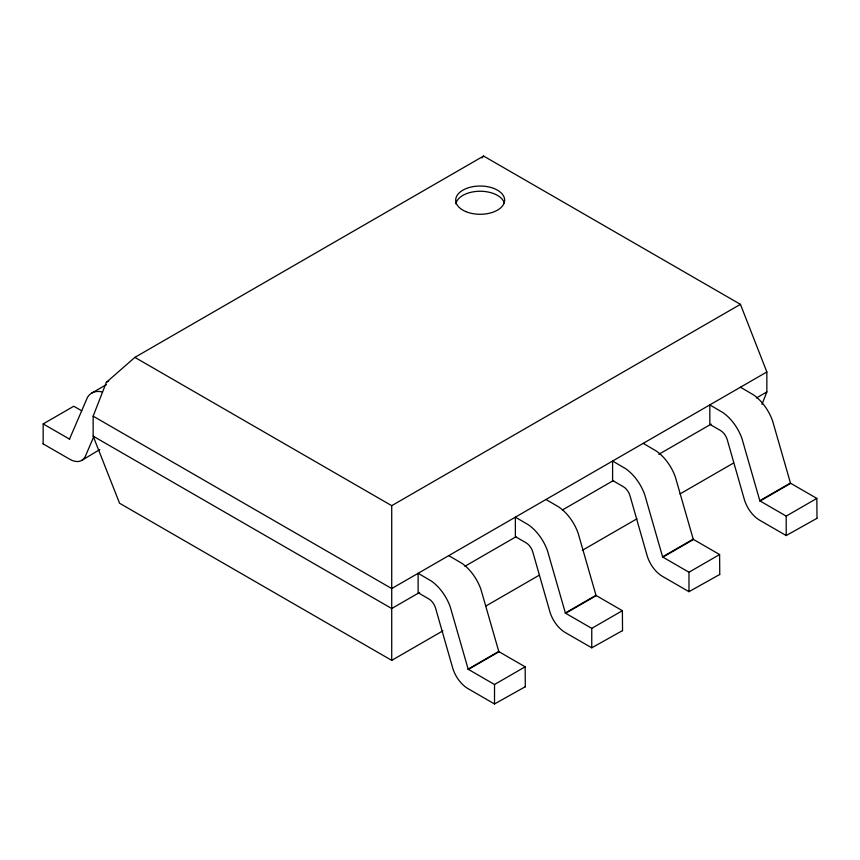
<?xml version="1.0" encoding="UTF-8"?>
<svg xmlns="http://www.w3.org/2000/svg" width="860" height="860" viewBox="0 0 860 860"><rect width="100%" height="100%" fill="white"/><g stroke="black" fill="none" stroke-linecap="round" stroke-linejoin="round"><path stroke-width="1.29" d="M442.868 630.853L391.719 660.372L119.561 503.24L93.149 436.149L93.149 416.165L106.35 382.356L134.869 357.384L483.589 156.047L740.438 304.343L766.851 371.971L766.851 391.945L761.96 404.372M93.783 436.59L85.527 455.929A24.048 13.889 60 0 1 69.714 459.219L43 443.792M69.434 439.245L87.43 397.449A34.131 19.705 60 0 1 101.781 391.859M481.89 157.982L483.589 156.047M81.872 460.337L99.825 449.522M106.35 382.356L108.672 381.012M91.633 393.149L106.371 384.635M43.161 443.889L43.161 423.915L73.788 406.232L81.732 410.822M134.869 357.384L391.719 505.669L740.438 304.343M766.851 371.971L391.719 588.552L93.149 416.165M419.594 592.433L391.719 608.525L93.149 436.149M464.894 566.288L515.989 536.78M562.451 509.958L613.545 480.46M658.846 454.306L711.112 424.13M756.402 397.987L766.851 391.945M485.878 606.02L539.349 575.146M582.36 550.314L636.991 518.774M680.002 493.941L733.472 463.067M525.148 666.822L498.628 651.493L468.012 669.166L494.521 684.506L525.148 666.822L525.309 686.893M622.382 610.686L595.862 595.356L565.235 613.04L591.755 628.37L622.382 610.686L622.543 630.767M719.605 554.549L693.085 539.22L662.469 556.904L688.978 572.233L719.605 554.549L719.766 574.63M816.839 498.424L790.318 483.083L759.692 500.767L786.212 516.097L816.839 498.424L817 518.494M740.438 387.215L753.521 394.88A34.131 19.705 60 0 1 772.57 420.841L790.566 483.427L759.939 501.111L741.954 438.525A34.131 19.705 60 0 0 722.894 412.563L709.822 404.899L709.822 424.346L720.508 430.516A10.266 5.934 60 0 1 727.259 439.707L744.265 499.241A23.413 13.524 60 0 0 759.67 520.225L786.212 535.543L816.839 518.397M643.216 443.351L656.288 451.016A34.131 19.705 60 0 1 675.347 476.977L693.343 539.564L662.716 557.237L644.721 494.661A34.131 19.705 60 0 0 625.671 468.7L612.589 461.035L612.589 480.482L623.285 486.652A10.266 5.934 60 0 1 630.025 495.844L647.042 555.366A23.413 13.524 60 0 0 662.447 576.361L688.978 591.68L719.605 574.534M545.982 499.488L559.064 507.153A34.131 19.705 60 0 1 578.113 533.114L596.109 595.7L565.482 613.374L547.497 550.798A34.131 19.705 60 0 0 528.438 524.826L515.366 517.161L515.366 536.619L526.051 542.789A10.266 5.934 60 0 1 532.802 551.98L549.809 611.503A23.413 13.524 60 0 0 565.213 632.498L591.755 647.817L622.382 630.67M448.759 555.625L461.831 563.279A34.131 19.705 60 0 1 480.89 589.25L498.886 651.826L468.259 669.51L450.264 606.923A34.131 19.705 60 0 0 431.215 580.962L418.132 573.297L418.132 592.744L428.828 598.925A10.266 5.934 60 0 1 435.568 608.117L452.586 667.639A23.413 13.524 60 0 0 467.99 688.634L494.521 703.953L525.148 686.796M69.681 439.202L43.161 423.915M786.212 516.097L786.212 535.543M688.978 572.233L688.978 591.68M591.755 628.37L591.755 647.817M494.521 684.506L494.521 703.953M391.719 505.669L391.719 660.372M455.832 203.874A24.467 14.126 0 0 1 479.558 191.253A24.467 14.126 0 0 1 504.336 203.186M465.754 211.571A24.467 14.126 0 0 0 504.498 201.659A24.467 14.126 0 0 0 470.237 187.244A24.467 14.126 0 0 0 465.754 211.571"/></g></svg>
